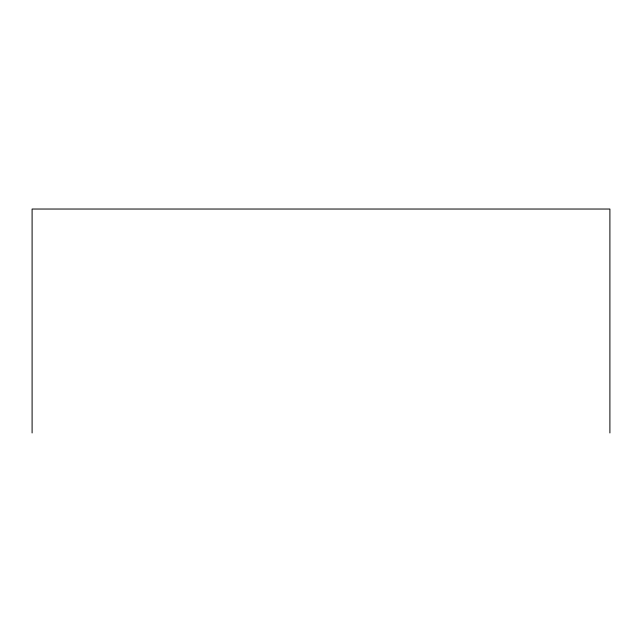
<?xml version="1.0" encoding="UTF-8"?>
<svg xmlns="http://www.w3.org/2000/svg" width="642" height="642" viewBox="0 0 642 642"><rect width="100%" height="100%" fill="white"/><g stroke="black" fill="none" stroke-linecap="round" stroke-linejoin="round"><path stroke-width="0.96" d="M609.9 432.965L609.9 209.035L32.1 209.035L32.1 432.965"/></g></svg>
